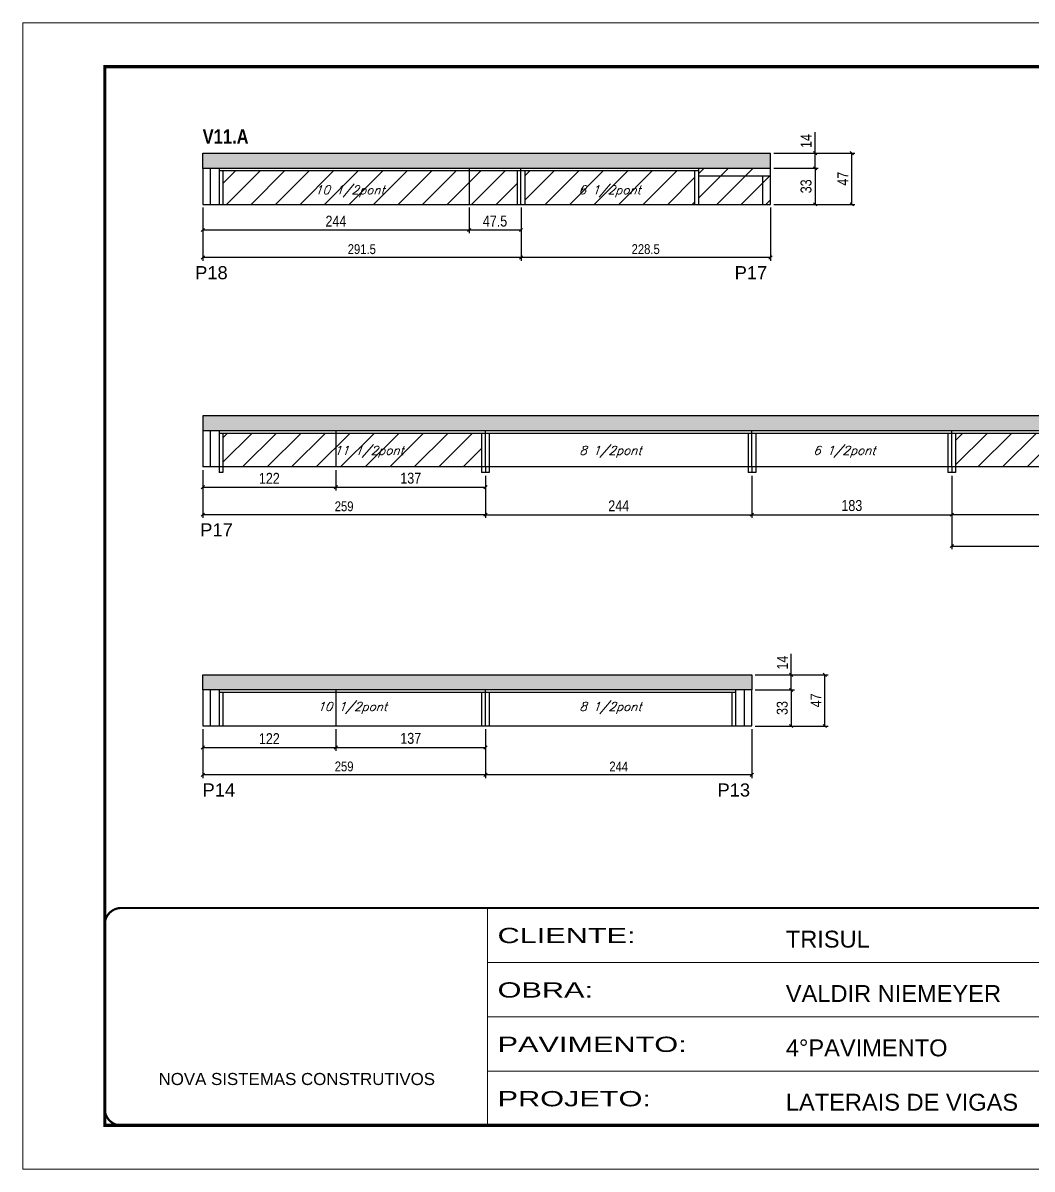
# Model space of a CAD drawing. Extents: x 3330 to 22105, y 1197 to 30204.
# Drawn here: x 8098 to 9022, y 25317 to 26367 of the extents above; entities that cross this region are included whole.
import ezdxf

# ---------------------------------------------------------------- set-up
doc = ezdxf.new("R2010")
doc.units = 0
doc.linetypes.add('CONTINUO', pattern=[0])
doc.linetypes.add('DASHED', pattern=[0.75, 0.5, -0.25])
for name, color, linetype in [('5', 5, 'Continuous'), ('COTA', 241, 'Continuous'), ('NOMENCLATURA', 7, 'Continuous'), ('Painéis', 200, 'Continuous'), ('SARR_2.2x7', 40, 'Continuous'), ('SARR_3.5x7', 81, 'Continuous'), ('texto', 7, 'Continuous')]:
    doc.layers.add(name, color=color, linetype=linetype)
for name, color, linetype, lineweight in [('Folhas', 255, 'Continuous', 9), ('Hachura', 251, 'Continuous', 9), ('SARRAFO DE PRESSAO', 251, 'DASHED', 9)]:
    doc.layers.add(name, color=color, linetype=linetype, lineweight=lineweight)
doc.styles.add('ARIAL', font='arial.ttf')
doc.styles.add('COTA TECNICA', font='techl___.ttf', dxfattribs={"height": 10})
doc.styles.add('COTA TECNICA-50', font='techl___.ttf', dxfattribs={"height": 9})
doc.styles.add('Romans', font='romans.shx')
doc.styles.get("Standard").update_dxf_attribs({"font": 'arial.ttf'})
doc.styles.add('TECNICA', font='techb___.ttf', dxfattribs={"height": 10})
doc.styles.add('Tecnologia', font='')
doc.styles.get('Tecnologia').set_extended_font_data('Forgotten Futurist')
doc.dimstyles.new('COTA PAINEL-50', dxfattribs={"dimtxt": 9, "dimasz": 3, "dimexe": 3, "dimexo": 3, "dimgap": 3, "dimtad": 1, "dimdec": 1, "dimzin": 12, "dimdsep": 46, "dimtxsty": 'COTA TECNICA-50', "dimblk1": 'OBLIQUE', "dimblk2": 'OBLIQUE', "dimsah": 1, "dimcen": 0.9, "dimclrd": 4, "dimclre": 4, "dimclrt": 240, "dimadec": 1, "dimazin": 3, "dimtfac": 1, "dimtdec": 1, "dimtmove": 0, "dimatfit": 3, "dimfxl": 1, "dimtolj": 1, "dimtzin": 12, "dimarcsym": 0})
doc.dimstyles.new('PAINEL', dxfattribs={"dimtxt": 10, "dimasz": 3, "dimexe": 3, "dimexo": 3, "dimgap": 3, "dimtad": 1, "dimdec": 1, "dimzin": 12, "dimdsep": 46, "dimtxsty": 'COTA TECNICA', "dimblk1": 'OBLIQUE', "dimblk2": 'OBLIQUE', "dimsah": 1, "dimcen": 0.9, "dimclrd": 4, "dimclre": 4, "dimclrt": 240, "dimadec": 1, "dimazin": 3, "dimtfac": 1, "dimtdec": 1, "dimtmove": 0, "dimatfit": 3, "dimfxl": 1, "dimtolj": 1, "dimtzin": 12, "dimarcsym": 0})

# ---------------------------------------------------------------- blocks, each defined once
blk = doc.blocks.new('9999999999')
at = {"color": 30, "linetype": 'CONTINUO'}
for p, q in [((98564.6, 34230.2), (98564.6, 34429.4)), ((98564.6, 34379.6), (99584, 34379.6)), ((98564.6, 34329.8), (99488, 34329.8)), ((98564.6, 34280), (99488, 34280))]:
    blk.add_line(p, q, dxfattribs=at)
at = {"color": 30, "linetype": 'CONTINUO', "const_width": 2}
blk.add_lwpolyline([(99584, 34230.2), (99584, 34414.4, 0.414214), (99569, 34429.4), (98229, 34429.4, 0.414214), (98214, 34414.4), (98214, 34245.2, 0.414214), (98229, 34230.2), (99584, 34230.2)], format="xyb", dxfattribs=at)
at = {"layer": 'Folhas'}
blk.add_lwpolyline([(98139, 34190.2), (99624, 34190.2), (99624, 35240.2), (98139, 35240.2)], close=True, dxfattribs=at)
at = {"layer": 'Folhas', "color": 30, "const_width": 3}
blk.add_lwpolyline([(98214, 34230.2), (99584, 34230.2), (99584, 35200.2), (98214, 35200.2)], close=True, dxfattribs=at)
at = {"color": 7, "linetype": 'Continuous', "ltscale": 5, "style": 'ARIAL'}
for s, height, p in [('TRISUL', 15.48, (98837.7, 34393.1)), ('VALDIR NIEMEYER', 15.483, (98837.7, 34343.3)), ('4°PAVIMENTO', 15.483, (98837.7, 34293.5)), ('NOVA SISTEMAS CONSTRUTIVOS', 11.059, (98263.2, 34267.2)), ('LATERAIS DE VIGAS', 15.483, (98837.7, 34243.7))]:
    blk.add_text(s, height=height, dxfattribs=at).set_placement(p)
at = {"layer": 'Folhas', "color": 7, "style": 'Tecnologia', "width": 1.5}
for s, p in [('CLIENTE:', (98573.7, 34397.2)), ('OBRA:', (98573.7, 34347.3)), ('PAVIMENTO:', (98573.7, 34297.5)), ('PROJETO:', (98573.7, 34247.7))]:
    blk.add_text(s, height=14, dxfattribs=at).set_placement(p)
blk = doc.blocks.new('_Oblique')
at = {"color": 0, "linetype": 'ByBlock', "lineweight": -2}
blk.add_line((-0.5, -0.5), (0.5, 0.5), dxfattribs=at)
blk = doc.blocks.new('*D1362')
at = {"layer": 'COTA', "color": 4, "linetype": 'ByBlock', "lineweight": -2, "transparency": 16777216}
for p, q in [((8554.4, 26198.2), (8554.4, 26149.5)), ((8782.9, 26198.2), (8782.9, 26149.5)), ((8782.9, 26152.5), (8554.4, 26152.5))]:
    blk.add_line(p, q, dxfattribs=at)
at = {"layer": 'Defpoints', "color": 0, "linetype": 'ByBlock', "transparency": 16777216}
for p in [(8554.4, 26201.2), (8782.9, 26201.2), (8554.4, 26152.5)]:
    blk.add_point(p, dxfattribs=at)
at = {"layer": 'COTA', "color": 4, "linetype": 'ByBlock', "lineweight": -2, "transparency": 16777216, "xscale": 3, "yscale": 3, "zscale": 3, "rotation": 180}
blk.add_blockref('_Oblique', (8554.4, 26152.5), dxfattribs=at)
at = {"layer": 'COTA', "color": 4, "linetype": 'ByBlock', "lineweight": -2, "transparency": 16777216, "xscale": 3, "yscale": 3, "zscale": 3}
blk.add_blockref('_Oblique', (8782.9, 26152.5), dxfattribs=at)
at = {"layer": 'COTA', "color": 240, "linetype": 'ByBlock', "transparency": 16777216, "insert": (8668.6, 26160.1), "char_height": 9, "attachment_point": 5, "style": 'COTA TECNICA-50'}
blk.add_mtext('\\A1;228.5', dxfattribs=at)
blk = doc.blocks.new('*D1278')
at = {"layer": 'COTA', "color": 4, "linetype": 'ByBlock', "lineweight": -2, "transparency": 16777216}
for p, q in [((8262.9, 26198.2), (8262.9, 26149.5)), ((8554.4, 26198.2), (8554.4, 26149.5)), ((8554.4, 26152.5), (8262.9, 26152.5))]:
    blk.add_line(p, q, dxfattribs=at)
at = {"layer": 'Defpoints', "color": 0, "linetype": 'ByBlock', "transparency": 16777216}
for p in [(8262.9, 26201.2), (8554.4, 26201.2), (8262.9, 26152.5)]:
    blk.add_point(p, dxfattribs=at)
at = {"layer": 'COTA', "color": 4, "linetype": 'ByBlock', "lineweight": -2, "transparency": 16777216, "xscale": 3, "yscale": 3, "zscale": 3, "rotation": 180}
blk.add_blockref('_Oblique', (8262.9, 26152.5), dxfattribs=at)
at = {"layer": 'COTA', "color": 4, "linetype": 'ByBlock', "lineweight": -2, "transparency": 16777216, "xscale": 3, "yscale": 3, "zscale": 3}
blk.add_blockref('_Oblique', (8554.4, 26152.5), dxfattribs=at)
at = {"layer": 'COTA', "color": 240, "linetype": 'ByBlock', "transparency": 16777216, "insert": (8408.6, 26160.1), "char_height": 9, "attachment_point": 5, "style": 'COTA TECNICA-50'}
blk.add_mtext('\\A1;291.5', dxfattribs=at)
blk = doc.blocks.new('*D1279')
at = {"layer": 'COTA', "color": 4, "linetype": 'ByBlock', "lineweight": -2, "transparency": 16777216}
for p, q in [((8262.9, 26198.2), (8262.9, 26174.7)), ((8506.9, 26198.2), (8506.9, 26174.7)), ((8262.9, 26177.7), (8506.9, 26177.7))]:
    blk.add_line(p, q, dxfattribs=at)
at = {"layer": 'Defpoints', "color": 0, "linetype": 'ByBlock', "transparency": 16777216}
for p in [(8262.9, 26201.2), (8506.9, 26201.2), (8506.9, 26177.7)]:
    blk.add_point(p, dxfattribs=at)
at = {"layer": 'COTA', "color": 4, "linetype": 'ByBlock', "lineweight": -2, "transparency": 16777216, "xscale": 3, "yscale": 3, "zscale": 3, "rotation": 180}
blk.add_blockref('_Oblique', (8262.9, 26177.7), dxfattribs=at)
at = {"layer": 'COTA', "color": 4, "linetype": 'ByBlock', "lineweight": -2, "transparency": 16777216, "xscale": 3, "yscale": 3, "zscale": 3}
blk.add_blockref('_Oblique', (8506.9, 26177.7), dxfattribs=at)
at = {"layer": 'COTA', "color": 240, "linetype": 'ByBlock', "transparency": 16777216, "insert": (8384.9, 26185.8), "char_height": 10, "attachment_point": 5, "style": 'COTA TECNICA'}
blk.add_mtext('\\A1;244', dxfattribs=at)
blk = doc.blocks.new('*D1280')
at = {"layer": 'COTA', "color": 4, "linetype": 'ByBlock', "lineweight": -2, "transparency": 16777216}
for p, q in [((8506.9, 26198.2), (8506.9, 26174.7)), ((8554.4, 26198.2), (8554.4, 26174.7)), ((8506.9, 26177.7), (8554.4, 26177.7))]:
    blk.add_line(p, q, dxfattribs=at)
at = {"layer": 'Defpoints', "color": 0, "linetype": 'ByBlock', "transparency": 16777216}
for p in [(8506.9, 26201.2), (8554.4, 26201.2), (8554.4, 26177.7)]:
    blk.add_point(p, dxfattribs=at)
at = {"layer": 'COTA', "color": 4, "linetype": 'ByBlock', "lineweight": -2, "transparency": 16777216, "xscale": 3, "yscale": 3, "zscale": 3, "rotation": 180}
blk.add_blockref('_Oblique', (8506.9, 26177.7), dxfattribs=at)
at = {"layer": 'COTA', "color": 4, "linetype": 'ByBlock', "lineweight": -2, "transparency": 16777216, "xscale": 3, "yscale": 3, "zscale": 3}
blk.add_blockref('_Oblique', (8554.4, 26177.7), dxfattribs=at)
at = {"layer": 'COTA', "color": 240, "linetype": 'ByBlock', "transparency": 16777216, "insert": (8530.6, 26185.8), "char_height": 10, "attachment_point": 5, "style": 'COTA TECNICA'}
blk.add_mtext('\\A1;47.5', dxfattribs=at)
blk = doc.blocks.new('*D1281')
at = {"layer": 'COTA', "color": 4, "linetype": 'ByBlock', "lineweight": -2, "transparency": 16777216}
for p, q in [((8948.9, 25952.6), (8948.9, 25913.9)), ((9192.9, 25952.6), (9192.9, 25913.9)), ((9192.9, 25916.9), (8948.9, 25916.9))]:
    blk.add_line(p, q, dxfattribs=at)
at = {"layer": 'Defpoints', "color": 0, "linetype": 'ByBlock', "transparency": 16777216}
for p in [(8948.9, 25955.6), (9192.9, 25955.6), (8948.9, 25916.9)]:
    blk.add_point(p, dxfattribs=at)
at = {"layer": 'COTA', "color": 4, "linetype": 'ByBlock', "lineweight": -2, "transparency": 16777216, "xscale": 3, "yscale": 3, "zscale": 3, "rotation": 180}
blk.add_blockref('_Oblique', (8948.9, 25916.9), dxfattribs=at)
at = {"layer": 'COTA', "color": 4, "linetype": 'ByBlock', "lineweight": -2, "transparency": 16777216, "xscale": 3, "yscale": 3, "zscale": 3}
blk.add_blockref('_Oblique', (9192.9, 25916.9), dxfattribs=at)
at = {"layer": 'COTA', "color": 240, "linetype": 'ByBlock', "transparency": 16777216, "insert": (9070.9, 25924.5), "char_height": 9, "attachment_point": 5, "style": 'COTA TECNICA-50'}
blk.add_mtext('\\A1;244', dxfattribs=at)
blk = doc.blocks.new('*D1282')
at = {"layer": 'COTA', "color": 4, "linetype": 'ByBlock', "lineweight": -2, "transparency": 16777216}
for p, q in [((8262.9, 25957.6), (8262.9, 25913.9)), ((8521.9, 25952.6), (8521.9, 25913.9)), ((8521.9, 25916.9), (8262.9, 25916.9))]:
    blk.add_line(p, q, dxfattribs=at)
at = {"layer": 'Defpoints', "color": 0, "linetype": 'ByBlock', "transparency": 16777216}
for p in [(8262.9, 25960.6), (8521.9, 25955.6), (8262.9, 25916.9)]:
    blk.add_point(p, dxfattribs=at)
at = {"layer": 'COTA', "color": 4, "linetype": 'ByBlock', "lineweight": -2, "transparency": 16777216, "xscale": 3, "yscale": 3, "zscale": 3, "rotation": 180}
blk.add_blockref('_Oblique', (8262.9, 25916.9), dxfattribs=at)
at = {"layer": 'COTA', "color": 4, "linetype": 'ByBlock', "lineweight": -2, "transparency": 16777216, "xscale": 3, "yscale": 3, "zscale": 3}
blk.add_blockref('_Oblique', (8521.9, 25916.9), dxfattribs=at)
at = {"layer": 'COTA', "color": 240, "linetype": 'ByBlock', "transparency": 16777216, "insert": (8392.4, 25924.5), "char_height": 9, "attachment_point": 5, "style": 'COTA TECNICA-50'}
blk.add_mtext('\\A1;259', dxfattribs=at)
blk = doc.blocks.new('*D1284')
at = {"layer": 'COTA', "color": 4, "linetype": 'ByBlock', "lineweight": -2, "transparency": 16777216}
for p, q in [((8262.9, 25957.6), (8262.9, 25939.1)), ((8384.9, 25957.6), (8384.9, 25939.1)), ((8262.9, 25942.1), (8384.9, 25942.1))]:
    blk.add_line(p, q, dxfattribs=at)
at = {"layer": 'Defpoints', "color": 0, "linetype": 'ByBlock', "transparency": 16777216}
for p in [(8262.9, 25960.6), (8384.9, 25960.6), (8384.9, 25942.1)]:
    blk.add_point(p, dxfattribs=at)
at = {"layer": 'COTA', "color": 4, "linetype": 'ByBlock', "lineweight": -2, "transparency": 16777216, "xscale": 3, "yscale": 3, "zscale": 3, "rotation": 180}
blk.add_blockref('_Oblique', (8262.9, 25942.1), dxfattribs=at)
at = {"layer": 'COTA', "color": 4, "linetype": 'ByBlock', "lineweight": -2, "transparency": 16777216, "xscale": 3, "yscale": 3, "zscale": 3}
blk.add_blockref('_Oblique', (8384.9, 25942.1), dxfattribs=at)
at = {"layer": 'COTA', "color": 240, "linetype": 'ByBlock', "transparency": 16777216, "insert": (8323.9, 25950.2), "char_height": 10, "attachment_point": 5, "style": 'COTA TECNICA'}
blk.add_mtext('\\A1;122', dxfattribs=at)
blk = doc.blocks.new('*D1285')
at = {"layer": 'COTA', "color": 4, "linetype": 'ByBlock', "lineweight": -2, "transparency": 16777216}
for p, q in [((8384.9, 25957.6), (8384.9, 25939.1)), ((8521.9, 25952.6), (8521.9, 25939.1)), ((8384.9, 25942.1), (8521.9, 25942.1))]:
    blk.add_line(p, q, dxfattribs=at)
at = {"layer": 'Defpoints', "color": 0, "linetype": 'ByBlock', "transparency": 16777216}
for p in [(8384.9, 25960.6), (8521.9, 25955.6), (8521.9, 25942.1)]:
    blk.add_point(p, dxfattribs=at)
at = {"layer": 'COTA', "color": 4, "linetype": 'ByBlock', "lineweight": -2, "transparency": 16777216, "xscale": 3, "yscale": 3, "zscale": 3, "rotation": 180}
blk.add_blockref('_Oblique', (8384.9, 25942.1), dxfattribs=at)
at = {"layer": 'COTA', "color": 4, "linetype": 'ByBlock', "lineweight": -2, "transparency": 16777216, "xscale": 3, "yscale": 3, "zscale": 3}
blk.add_blockref('_Oblique', (8521.9, 25942.1), dxfattribs=at)
at = {"layer": 'COTA', "color": 240, "linetype": 'ByBlock', "transparency": 16777216, "insert": (8453.4, 25950.3), "char_height": 10, "attachment_point": 5, "style": 'COTA TECNICA'}
blk.add_mtext('\\A1;137', dxfattribs=at)
blk = doc.blocks.new('*D1286')
at = {"layer": 'COTA', "color": 4, "linetype": 'ByBlock', "lineweight": -2, "transparency": 16777216}
for p, q in [((8948.9, 25952.6), (8948.9, 25885.2)), ((9192.9, 25952.6), (9192.9, 25885.2)), ((8948.9, 25888.2), (9192.9, 25888.2))]:
    blk.add_line(p, q, dxfattribs=at)
at = {"layer": 'Defpoints', "color": 0, "linetype": 'ByBlock', "transparency": 16777216}
for p in [(8948.9, 25955.6), (9192.9, 25955.6), (9192.9, 25888.2)]:
    blk.add_point(p, dxfattribs=at)
at = {"layer": 'COTA', "color": 4, "linetype": 'ByBlock', "lineweight": -2, "transparency": 16777216, "xscale": 3, "yscale": 3, "zscale": 3, "rotation": 180}
blk.add_blockref('_Oblique', (8948.9, 25888.2), dxfattribs=at)
at = {"layer": 'COTA', "color": 4, "linetype": 'ByBlock', "lineweight": -2, "transparency": 16777216, "xscale": 3, "yscale": 3, "zscale": 3}
blk.add_blockref('_Oblique', (9192.9, 25888.2), dxfattribs=at)
at = {"layer": 'COTA', "color": 240, "linetype": 'ByBlock', "transparency": 16777216, "insert": (9070.9, 25897.4), "char_height": 10, "attachment_point": 5, "style": 'COTA TECNICA'}
blk.add_mtext('\\A1;(3x)', dxfattribs=at)
blk = doc.blocks.new('*D1287')
at = {"layer": 'COTA', "color": 4, "linetype": 'ByBlock', "lineweight": -2, "transparency": 16777216}
for p, q in [((8785.9, 26234.2), (8826.7, 26234.2)), ((8823.7, 26234.2), (8823.7, 26201.2)), ((8785.9, 26201.2), (8826.7, 26201.2))]:
    blk.add_line(p, q, dxfattribs=at)
at = {"layer": 'Defpoints', "color": 0, "linetype": 'ByBlock', "transparency": 16777216}
for p in [(8782.9, 26234.2), (8782.9, 26201.2), (8823.7, 26201.2)]:
    blk.add_point(p, dxfattribs=at)
at = {"layer": 'COTA', "color": 4, "linetype": 'ByBlock', "lineweight": -2, "transparency": 16777216, "xscale": 3, "yscale": 3, "zscale": 3}
for p, rotation in [((8823.7, 26234.2), 90), ((8823.7, 26201.2), 270)]:
    blk.add_blockref('_Oblique', p, dxfattribs=dict(at, rotation=rotation))
at = {"layer": 'COTA', "color": 240, "linetype": 'ByBlock', "transparency": 16777216, "insert": (8815.5, 26217.7), "char_height": 10, "attachment_point": 5, "rotation": 90, "style": 'COTA TECNICA'}
blk.add_mtext('\\A1;33', dxfattribs=at)
blk = doc.blocks.new('*D1288')
at = {"layer": 'COTA', "color": 4, "linetype": 'ByBlock', "lineweight": -2, "transparency": 16777216}
for p, q in [((8823.7, 26248.2), (8823.7, 26267.3)), ((8785.9, 26248.2), (8826.7, 26248.2)), ((8823.7, 26234.2), (8823.7, 26248.2)), ((8785.9, 26234.2), (8826.7, 26234.2))]:
    blk.add_line(p, q, dxfattribs=at)
at = {"layer": 'Defpoints', "color": 0, "linetype": 'ByBlock', "transparency": 16777216}
for p in [(8782.9, 26248.2), (8823.7, 26248.2), (8782.9, 26234.2)]:
    blk.add_point(p, dxfattribs=at)
at = {"layer": 'COTA', "color": 4, "linetype": 'ByBlock', "lineweight": -2, "transparency": 16777216, "xscale": 3, "yscale": 3, "zscale": 3}
for p, rotation in [((8823.7, 26248.2), 90), ((8823.7, 26234.2), 270)]:
    blk.add_blockref('_Oblique', p, dxfattribs=dict(at, rotation=rotation))
at = {"layer": 'COTA', "color": 240, "linetype": 'ByBlock', "transparency": 16777216, "insert": (8815.6, 26259.2), "char_height": 10, "attachment_point": 5, "rotation": 90, "style": 'COTA TECNICA'}
blk.add_mtext('\\A1;14', dxfattribs=at)
blk = doc.blocks.new('*D1289')
at = {"layer": 'COTA', "color": 4, "linetype": 'ByBlock', "lineweight": -2, "transparency": 16777216}
for p, q in [((8785.9, 26248.2), (8860.3, 26248.2)), ((8857.3, 26201.2), (8857.3, 26248.2)), ((8785.9, 26201.2), (8860.3, 26201.2))]:
    blk.add_line(p, q, dxfattribs=at)
at = {"layer": 'Defpoints', "color": 0, "linetype": 'ByBlock', "transparency": 16777216}
for p in [(8782.9, 26248.2), (8857.3, 26248.2), (8782.9, 26201.2)]:
    blk.add_point(p, dxfattribs=at)
at = {"layer": 'COTA', "color": 4, "linetype": 'ByBlock', "lineweight": -2, "transparency": 16777216, "xscale": 3, "yscale": 3, "zscale": 3}
for p, rotation in [((8857.3, 26248.2), 90), ((8857.3, 26201.2), 270)]:
    blk.add_blockref('_Oblique', p, dxfattribs=dict(at, rotation=rotation))
at = {"layer": 'COTA', "color": 240, "linetype": 'ByBlock', "transparency": 16777216, "insert": (8849.2, 26224.7), "char_height": 10, "attachment_point": 5, "rotation": 90, "style": 'COTA TECNICA'}
blk.add_mtext('\\A1;47', dxfattribs=at)
blk = doc.blocks.new('*D1290')
at = {"layer": 'COTA', "color": 4, "linetype": 'ByBlock', "lineweight": -2, "transparency": 16777216}
for p, q in [((8521.9, 25952.6), (8521.9, 25913.9)), ((8765.9, 25952.6), (8765.9, 25913.9)), ((8521.9, 25916.9), (8765.9, 25916.9))]:
    blk.add_line(p, q, dxfattribs=at)
at = {"layer": 'Defpoints', "color": 0, "linetype": 'ByBlock', "transparency": 16777216}
for p in [(8521.9, 25955.6), (8765.9, 25955.6), (8765.9, 25916.9)]:
    blk.add_point(p, dxfattribs=at)
at = {"layer": 'COTA', "color": 4, "linetype": 'ByBlock', "lineweight": -2, "transparency": 16777216, "xscale": 3, "yscale": 3, "zscale": 3, "rotation": 180}
blk.add_blockref('_Oblique', (8521.9, 25916.9), dxfattribs=at)
at = {"layer": 'COTA', "color": 4, "linetype": 'ByBlock', "lineweight": -2, "transparency": 16777216, "xscale": 3, "yscale": 3, "zscale": 3}
blk.add_blockref('_Oblique', (8765.9, 25916.9), dxfattribs=at)
at = {"layer": 'COTA', "color": 240, "linetype": 'ByBlock', "transparency": 16777216, "insert": (8643.9, 25925), "char_height": 10, "attachment_point": 5, "style": 'COTA TECNICA'}
blk.add_mtext('\\A1;244', dxfattribs=at)
blk = doc.blocks.new('*D1291')
at = {"layer": 'COTA', "color": 4, "linetype": 'ByBlock', "lineweight": -2, "transparency": 16777216}
for p, q in [((8765.9, 25952.6), (8765.9, 25913.9)), ((8948.9, 25952.6), (8948.9, 25913.9)), ((8765.9, 25916.9), (8948.9, 25916.9))]:
    blk.add_line(p, q, dxfattribs=at)
at = {"layer": 'Defpoints', "color": 0, "linetype": 'ByBlock', "transparency": 16777216}
for p in [(8765.9, 25955.6), (8948.9, 25955.6), (8948.9, 25916.9)]:
    blk.add_point(p, dxfattribs=at)
at = {"layer": 'COTA', "color": 4, "linetype": 'ByBlock', "lineweight": -2, "transparency": 16777216, "xscale": 3, "yscale": 3, "zscale": 3, "rotation": 180}
blk.add_blockref('_Oblique', (8765.9, 25916.9), dxfattribs=at)
at = {"layer": 'COTA', "color": 4, "linetype": 'ByBlock', "lineweight": -2, "transparency": 16777216, "xscale": 3, "yscale": 3, "zscale": 3}
blk.add_blockref('_Oblique', (8948.9, 25916.9), dxfattribs=at)
at = {"layer": 'COTA', "color": 240, "linetype": 'ByBlock', "transparency": 16777216, "insert": (8857.4, 25925.2), "char_height": 10, "attachment_point": 5, "style": 'COTA TECNICA'}
blk.add_mtext('\\A1;183', dxfattribs=at)
blk = doc.blocks.new('*D1295')
at = {"layer": 'COTA', "color": 4, "linetype": 'ByBlock', "lineweight": -2, "transparency": 16777216}
for p, q in [((8521.9, 25720.3), (8521.9, 25675.6)), ((8765.9, 25720.3), (8765.9, 25675.6)), ((8765.9, 25678.6), (8521.9, 25678.6))]:
    blk.add_line(p, q, dxfattribs=at)
at = {"layer": 'Defpoints', "color": 0, "linetype": 'ByBlock', "transparency": 16777216}
for p in [(8521.9, 25723.3), (8765.9, 25723.3), (8521.9, 25678.6)]:
    blk.add_point(p, dxfattribs=at)
at = {"layer": 'COTA', "color": 4, "linetype": 'ByBlock', "lineweight": -2, "transparency": 16777216, "xscale": 3, "yscale": 3, "zscale": 3, "rotation": 180}
blk.add_blockref('_Oblique', (8521.9, 25678.6), dxfattribs=at)
at = {"layer": 'COTA', "color": 4, "linetype": 'ByBlock', "lineweight": -2, "transparency": 16777216, "xscale": 3, "yscale": 3, "zscale": 3}
blk.add_blockref('_Oblique', (8765.9, 25678.6), dxfattribs=at)
at = {"layer": 'COTA', "color": 240, "linetype": 'ByBlock', "transparency": 16777216, "insert": (8643.9, 25686.2), "char_height": 9, "attachment_point": 5, "style": 'COTA TECNICA-50'}
blk.add_mtext('\\A1;244', dxfattribs=at)
blk = doc.blocks.new('*D1296')
at = {"layer": 'COTA', "color": 4, "linetype": 'ByBlock', "lineweight": -2, "transparency": 16777216}
for p, q in [((8262.9, 25720.3), (8262.9, 25675.6)), ((8521.9, 25720.3), (8521.9, 25675.6)), ((8521.9, 25678.6), (8262.9, 25678.6))]:
    blk.add_line(p, q, dxfattribs=at)
at = {"layer": 'Defpoints', "color": 0, "linetype": 'ByBlock', "transparency": 16777216}
for p in [(8262.9, 25723.3), (8521.9, 25723.3), (8262.9, 25678.6)]:
    blk.add_point(p, dxfattribs=at)
at = {"layer": 'COTA', "color": 4, "linetype": 'ByBlock', "lineweight": -2, "transparency": 16777216, "xscale": 3, "yscale": 3, "zscale": 3, "rotation": 180}
blk.add_blockref('_Oblique', (8262.9, 25678.6), dxfattribs=at)
at = {"layer": 'COTA', "color": 4, "linetype": 'ByBlock', "lineweight": -2, "transparency": 16777216, "xscale": 3, "yscale": 3, "zscale": 3}
blk.add_blockref('_Oblique', (8521.9, 25678.6), dxfattribs=at)
at = {"layer": 'COTA', "color": 240, "linetype": 'ByBlock', "transparency": 16777216, "insert": (8392.4, 25686.2), "char_height": 9, "attachment_point": 5, "style": 'COTA TECNICA-50'}
blk.add_mtext('\\A1;259', dxfattribs=at)
blk = doc.blocks.new('*D1297')
at = {"layer": 'COTA', "color": 4, "linetype": 'ByBlock', "lineweight": -2, "transparency": 16777216}
for p, q in [((8262.9, 25720.3), (8262.9, 25700.6)), ((8384.9, 25720.3), (8384.9, 25700.6)), ((8262.9, 25703.6), (8384.9, 25703.6))]:
    blk.add_line(p, q, dxfattribs=at)
at = {"layer": 'Defpoints', "color": 0, "linetype": 'ByBlock', "transparency": 16777216}
for p in [(8262.9, 25723.3), (8384.9, 25723.3), (8384.9, 25703.6)]:
    blk.add_point(p, dxfattribs=at)
at = {"layer": 'COTA', "color": 4, "linetype": 'ByBlock', "lineweight": -2, "transparency": 16777216, "xscale": 3, "yscale": 3, "zscale": 3, "rotation": 180}
blk.add_blockref('_Oblique', (8262.9, 25703.6), dxfattribs=at)
at = {"layer": 'COTA', "color": 4, "linetype": 'ByBlock', "lineweight": -2, "transparency": 16777216, "xscale": 3, "yscale": 3, "zscale": 3}
blk.add_blockref('_Oblique', (8384.9, 25703.6), dxfattribs=at)
at = {"layer": 'COTA', "color": 240, "linetype": 'ByBlock', "transparency": 16777216, "insert": (8323.9, 25711.7), "char_height": 10, "attachment_point": 5, "style": 'COTA TECNICA'}
blk.add_mtext('\\A1;122', dxfattribs=at)
blk = doc.blocks.new('*D1298')
at = {"layer": 'COTA', "color": 4, "linetype": 'ByBlock', "lineweight": -2, "transparency": 16777216}
for p, q in [((8384.9, 25720.3), (8384.9, 25700.6)), ((8521.9, 25720.3), (8521.9, 25700.6)), ((8384.9, 25703.6), (8521.9, 25703.6))]:
    blk.add_line(p, q, dxfattribs=at)
at = {"layer": 'Defpoints', "color": 0, "linetype": 'ByBlock', "transparency": 16777216}
for p in [(8384.9, 25723.3), (8521.9, 25723.3), (8521.9, 25703.6)]:
    blk.add_point(p, dxfattribs=at)
at = {"layer": 'COTA', "color": 4, "linetype": 'ByBlock', "lineweight": -2, "transparency": 16777216, "xscale": 3, "yscale": 3, "zscale": 3, "rotation": 180}
blk.add_blockref('_Oblique', (8384.9, 25703.6), dxfattribs=at)
at = {"layer": 'COTA', "color": 4, "linetype": 'ByBlock', "lineweight": -2, "transparency": 16777216, "xscale": 3, "yscale": 3, "zscale": 3}
blk.add_blockref('_Oblique', (8521.9, 25703.6), dxfattribs=at)
at = {"layer": 'COTA', "color": 240, "linetype": 'ByBlock', "transparency": 16777216, "insert": (8453.4, 25711.9), "char_height": 10, "attachment_point": 5, "style": 'COTA TECNICA'}
blk.add_mtext('\\A1;137', dxfattribs=at)
blk = doc.blocks.new('*D1299')
at = {"layer": 'COTA', "color": 4, "linetype": 'ByBlock', "lineweight": -2, "transparency": 16777216}
for p, q in [((8768.9, 25756.3), (8804.9, 25756.3)), ((8801.9, 25756.3), (8801.9, 25723.3)), ((8768.9, 25723.3), (8804.9, 25723.3))]:
    blk.add_line(p, q, dxfattribs=at)
at = {"layer": 'Defpoints', "color": 0, "linetype": 'ByBlock', "transparency": 16777216}
for p in [(8765.9, 25756.3), (8765.9, 25723.3), (8801.9, 25723.3)]:
    blk.add_point(p, dxfattribs=at)
at = {"layer": 'COTA', "color": 4, "linetype": 'ByBlock', "lineweight": -2, "transparency": 16777216, "xscale": 3, "yscale": 3, "zscale": 3}
for p, rotation in [((8801.9, 25756.3), 90), ((8801.9, 25723.3), 270)]:
    blk.add_blockref('_Oblique', p, dxfattribs=dict(at, rotation=rotation))
at = {"layer": 'COTA', "color": 240, "linetype": 'ByBlock', "transparency": 16777216, "insert": (8793.7, 25739.8), "char_height": 10, "attachment_point": 5, "rotation": 90, "style": 'COTA TECNICA'}
blk.add_mtext('\\A1;33', dxfattribs=at)
blk = doc.blocks.new('*D1300')
at = {"layer": 'COTA', "color": 4, "linetype": 'ByBlock', "lineweight": -2, "transparency": 16777216}
for p, q in [((8801.9, 25770.3), (8801.9, 25789.4)), ((8768.9, 25770.3), (8804.9, 25770.3)), ((8801.9, 25756.3), (8801.9, 25770.3)), ((8768.9, 25756.3), (8804.9, 25756.3))]:
    blk.add_line(p, q, dxfattribs=at)
at = {"layer": 'Defpoints', "color": 0, "linetype": 'ByBlock', "transparency": 16777216}
for p in [(8765.9, 25770.3), (8801.9, 25770.3), (8765.9, 25756.3)]:
    blk.add_point(p, dxfattribs=at)
at = {"layer": 'COTA', "color": 4, "linetype": 'ByBlock', "lineweight": -2, "transparency": 16777216, "xscale": 3, "yscale": 3, "zscale": 3}
for p, rotation in [((8801.9, 25770.3), 90), ((8801.9, 25756.3), 270)]:
    blk.add_blockref('_Oblique', p, dxfattribs=dict(at, rotation=rotation))
at = {"layer": 'COTA', "color": 240, "linetype": 'ByBlock', "transparency": 16777216, "insert": (8793.8, 25781.4), "char_height": 10, "attachment_point": 5, "rotation": 90, "style": 'COTA TECNICA'}
blk.add_mtext('\\A1;14', dxfattribs=at)
blk = doc.blocks.new('*D1301')
at = {"layer": 'COTA', "color": 4, "linetype": 'ByBlock', "lineweight": -2, "transparency": 16777216}
for p, q in [((8768.9, 25770.3), (8835.6, 25770.3)), ((8832.6, 25723.3), (8832.6, 25770.3)), ((8768.9, 25723.3), (8835.6, 25723.3))]:
    blk.add_line(p, q, dxfattribs=at)
at = {"layer": 'Defpoints', "color": 0, "linetype": 'ByBlock', "transparency": 16777216}
for p in [(8765.9, 25770.3), (8832.6, 25770.3), (8765.9, 25723.3)]:
    blk.add_point(p, dxfattribs=at)
at = {"layer": 'COTA', "color": 4, "linetype": 'ByBlock', "lineweight": -2, "transparency": 16777216, "xscale": 3, "yscale": 3, "zscale": 3}
for p, rotation in [((8832.6, 25770.3), 90), ((8832.6, 25723.3), 270)]:
    blk.add_blockref('_Oblique', p, dxfattribs=dict(at, rotation=rotation))
at = {"layer": 'COTA', "color": 240, "linetype": 'ByBlock', "transparency": 16777216, "insert": (8824.6, 25746.8), "char_height": 10, "attachment_point": 5, "rotation": 90, "style": 'COTA TECNICA'}
blk.add_mtext('\\A1;47', dxfattribs=at)

msp = doc.modelspace()

# ---------------------------------------------------------------- hatches: boundary and pattern name
at = {"layer": 'COTA', "linetype": 'ByBlock'}
h = msp.add_hatch(dxfattribs=at)
h.set_pattern_fill('AR-CONC', color=256, scale=0.03)
h.set_pattern_definition([(50, (-125691.2733, -5444.7474), (5.46554007, -0.47817257), [0.5715, -6.2865]), (355, (-125691.273, -5444.7474), (-1.05730264, 5.73170536), [0.4572, -5.02921753]), (100.4514447, (-125690.818, -5444.787), (4.40823741, 5.25353256), [0.48570026, -5.34270734]), (46.1842, (-125691.273, -5443.2234), (8.13237123, -1.26126984), [0.85725, -9.42975]), (96.6355576, (-125690.5956, -5443.3285), (7.122124, 7.42278374), [0.7285507, -8.01406824]), (351.184151, (-125691.273, -5443.223), (7.122124, 7.42278374), [0.685799, -7.54379196]), (21, (-125690.5113, -5443.6044), (4.54843174, -3.06795595), [0.5715, -6.2865]), (326, (-125690.511, -5443.6044), (1.85406085, 5.52563898), [0.4572, -5.0292]), (71.451445, (-125690.132, -5443.86), (6.40249258, 2.45768307), [0.48570026, -5.34269813]), (37.5, (-125691.2733, -5444.7474), (0.092658098, 2.536651166), [0, -4.96824, 0, -5.1054, 0, -5.04825]), (7.5, (-125691.2733, -5444.7474), (2.004589875, 3.005417245), [0, -2.91084, 0, -4.85394, 0, -1.92405]), (327.5, (-125692.9725, -5444.7474), (4.067717855, -0.17186232), [0, -1.905, 0, -5.9436, 0, -7.8867]), (317.5, (-125693.7345, -5444.7474), (4.44387544, 0.76279473), [0, -2.4765, 0, -3.94716, 0, -5.6007])])
h.paths.add_polyline_path([(8262.86, 26248.17), (8262.86, 26234.17), (8782.86, 26234.17), (8782.86, 26248.17)])
h = msp.add_hatch(dxfattribs=at)
h.set_pattern_fill('AR-CONC', color=256, scale=0.03)
h.set_pattern_definition([(50, (-125691.2733, -5290.18), (5.46554007, -0.47817257), [0.5715, -6.2865]), (355, (-125691.273, -5290.18), (-1.05730264, 5.73170536), [0.4572, -5.02921753]), (100.4514447, (-125690.818, -5290.22), (4.40823741, 5.25353256), [0.48570026, -5.34270734]), (46.1842, (-125691.273, -5288.656), (8.13237123, -1.26126984), [0.85725, -9.42975]), (96.6355576, (-125690.5956, -5288.761), (7.122124, 7.42278374), [0.7285507, -8.01406824]), (351.184151, (-125691.273, -5288.656), (7.122124, 7.42278374), [0.685799, -7.54379196]), (21, (-125690.5113, -5289.037), (4.54843174, -3.06795595), [0.5715, -6.2865]), (326, (-125690.511, -5289.037), (1.85406085, 5.52563898), [0.4572, -5.0292]), (71.451445, (-125690.132, -5289.293), (6.40249258, 2.45768307), [0.48570026, -5.34269813]), (37.5, (-125691.2733, -5290.1801), (0.092658098, 2.536651166), [0, -4.96824, 0, -5.1054, 0, -5.04825]), (7.5, (-125691.2733, -5290.18), (2.004589875, 3.005417245), [0, -2.91084, 0, -4.85394, 0, -1.92405]), (327.5, (-125692.9725, -5290.1801), (4.067717855, -0.17186232), [0, -1.905, 0, -5.9436, 0, -7.8867]), (317.5, (-125693.7345, -5290.18), (4.44387544, 0.76279473), [0, -2.4765, 0, -3.94716, 0, -5.6007])])
h.paths.add_polyline_path([(9436.86, 25993.58), (9436.86, 26007.58), (8262.86, 26007.58), (8262.86, 25993.58)])
h = msp.add_hatch(dxfattribs=at)
h.set_pattern_fill('AR-CONC', color=256, scale=0.03)
h.set_pattern_definition([(50, (-124343.9544, -5350.7504), (5.46554007, -0.47817257), [0.5715, -6.2865]), (355, (-124343.9544, -5350.7504), (-1.05730264, 5.73170536), [0.4572, -5.02921753]), (100.4514447, (-124343.499, -5350.7903), (4.40823741, 5.25353256), [0.48570026, -5.34270734]), (46.1842, (-124343.9544, -5349.2264), (8.13237123, -1.26126984), [0.85725, -9.42975]), (96.6355576, (-124343.277, -5349.3316), (7.122124, 7.42278374), [0.7285507, -8.01406824]), (351.184151, (-124343.9544, -5349.2264), (7.122124, 7.42278374), [0.685799, -7.54379196]), (21, (-124343.1924, -5349.6074), (4.54843174, -3.06795595), [0.5715, -6.2865]), (326, (-124343.1924, -5349.6074), (1.85406085, 5.52563898), [0.4572, -5.0292]), (71.451445, (-124342.8134, -5349.863), (6.40249258, 2.45768307), [0.48570026, -5.34269813]), (37.5, (-124343.9544, -5350.7504), (0.092658098, 2.536651166), [0, -4.96824, 0, -5.1054, 0, -5.04825]), (7.5, (-124343.9544, -5350.7504), (2.004589875, 3.005417245), [0, -2.91084, 0, -4.85394, 0, -1.92405]), (327.5, (-124345.6537, -5350.7504), (4.067717855, -0.17186232), [0, -1.905, 0, -5.9436, 0, -7.8867]), (317.5, (-124346.4157, -5350.7504), (4.44387544, 0.76279473), [0, -2.4765, 0, -3.94716, 0, -5.6007])])
h.paths.add_polyline_path([(8765.86, 25756.32), (8765.86, 25770.32), (8262.86, 25770.32), (8262.86, 25756.32)])
at = {"layer": 'Hachura', "linetype": 'ByBlock'}
h = msp.add_hatch(dxfattribs=at)
h.set_pattern_fill('ANSI31', color=256, scale=5)
h.set_pattern_definition([(45, (-125691.273, -5444.747), (-11.2253202, 11.2253202), [])])
h.paths.add_polyline_path([(8281.36, 26231.97), (8281.36, 26201.17), (8506.86, 26201.17), (8506.86, 26231.97)])
h.paths.add_polyline_path([(8506.86, 26201.17), (8550.86, 26201.17), (8550.86, 26231.97), (8506.86, 26231.97)])
h.paths.add_polyline_path([(8713.36, 26201.17), (8713.36, 26231.97), (8557.86, 26231.97), (8557.86, 26201.17)])
h.paths.add_polyline_path([(8716.86, 26227.17), (8716.86, 26201.17), (8775.86, 26201.17), (8775.86, 26227.17)])
h.paths.add_polyline_path([(8782.86, 26227.17), (8782.86, 26234.17), (8716.86, 26234.17), (8716.86, 26227.17)])
h.paths.add_polyline_path([(8782.86, 26227.17), (8775.86, 26227.17), (8775.86, 26201.17), (8782.86, 26201.17)])
h = msp.add_hatch(dxfattribs=at)
h.set_pattern_fill('ANSI31', color=256, scale=5)
h.set_pattern_definition([(45, (-125691.273, -5453.136), (-11.2253202, 11.2253202), [])])
h.paths.add_polyline_path([(8281.36, 25991.38), (8281.36, 25960.58), (8384.86, 25960.58), (8384.86, 25991.38)])
h.paths.add_polyline_path([(8384.86, 25991.38), (8384.86, 25960.58), (8518.36, 25960.58), (8518.36, 25991.38)])
h.paths.add_polyline_path([(8952.36, 25991.38), (8952.36, 25960.58), (9189.36, 25960.58), (9189.36, 25991.38)])
h.paths.add_polyline_path([(9196.36, 25991.38), (9196.36, 25960.58), (9418.36, 25960.58), (9418.36, 25991.38)])

# ---------------------------------------------------------------- linework, layer by layer
at = {"layer": 'COTA', "linetype": 'ByBlock'}
for p, q in [((8262.86, 26234.17), (8262.86, 26248.17)), ((8262.86, 26248.17), (8782.86, 26248.17)), ((8782.86, 26234.17), (8782.86, 26248.17)), ((9436.86, 26007.58), (8262.86, 26007.58)), ((8262.86, 26007.58), (8262.86, 25993.58)), ((8521.86, 25960.58), (8521.86, 25955.58)), ((8765.86, 25960.58), (8765.86, 25955.58)), ((8948.86, 25960.58), (8948.86, 25955.58)), ((8281.36, 25955.58), (8277.86, 25955.58)), ((8525.36, 25955.58), (8518.36, 25955.58)), ((8769.36, 25955.58), (8762.36, 25955.58)), ((8952.36, 25955.58), (8945.36, 25955.58)), ((8262.86, 25756.32), (8262.86, 25770.32)), ((8262.86, 25770.32), (8765.86, 25770.32)), ((8765.86, 25770.32), (8765.86, 25756.32))]:
    msp.add_line(p, q, dxfattribs=at)
at = {"layer": 'Painéis', "linetype": 'Continuous'}
for p, q in [((8262.86, 26234.17), (8262.86, 26201.17)), ((8782.86, 26234.17), (8262.86, 26234.17)), ((8506.86, 26234.17), (8506.86, 26201.17)), ((8554.36, 26201.17), (8554.36, 26234.17)), ((8782.86, 26201.17), (8782.86, 26234.17)), ((8262.86, 26201.17), (8782.86, 26201.17)), ((8262.86, 25993.58), (8262.86, 25960.58)), ((9436.86, 25993.58), (8262.86, 25993.58)), ((8384.86, 25993.58), (8384.86, 25960.58)), ((8521.86, 25960.58), (8521.86, 25993.58)), ((8765.86, 25960.58), (8765.86, 25993.58)), ((8948.86, 25960.58), (8948.86, 25993.58)), ((9436.86, 25960.58), (8262.86, 25960.58)), ((8262.86, 25756.32), (8262.86, 25723.32)), ((8765.86, 25756.32), (8262.86, 25756.32)), ((8384.86, 25756.32), (8384.86, 25723.32)), ((8521.86, 25723.32), (8521.86, 25756.32)), ((8765.86, 25723.32), (8765.86, 25756.32)), ((8262.86, 25723.32), (8765.86, 25723.32))]:
    msp.add_line(p, q, dxfattribs=at)
at = {"layer": 'SARR_2.2x7', "linetype": 'Continuous'}
for p, q in [((8269.86, 26234.17), (8269.86, 26201.17)), ((8554.36, 26231.97), (8277.86, 26231.97)), ((8716.86, 26231.97), (8554.36, 26231.97)), ((8716.86, 26227.17), (8782.86, 26227.17)), ((8775.86, 26201.17), (8775.86, 26227.17)), ((8269.86, 25993.58), (8269.86, 25960.58)), ((8521.86, 25991.38), (8277.86, 25991.38)), ((8765.86, 25991.38), (8521.86, 25991.38)), ((8948.86, 25991.38), (8765.86, 25991.38)), ((9192.86, 25991.38), (8948.86, 25991.38)), ((8269.86, 25756.32), (8269.86, 25723.32)), ((8521.86, 25754.12), (8277.86, 25754.12)), ((8750.86, 25754.12), (8521.86, 25754.12)), ((8758.86, 25756.32), (8758.86, 25723.32))]:
    msp.add_line(p, q, dxfattribs=at)
at = {"layer": 'SARR_3.5x7'}
for p, q in [((8277.86, 26234.17), (8277.86, 26201.17)), ((8281.36, 26231.97), (8281.36, 26201.17)), ((8550.86, 26231.97), (8550.86, 26201.17)), ((8557.86, 26231.97), (8557.86, 26201.17)), ((8713.36, 26231.97), (8713.36, 26201.17)), ((8716.86, 26234.17), (8716.86, 26201.17)), ((8277.86, 25993.58), (8277.86, 25955.58)), ((8281.36, 25991.38), (8281.36, 25955.58)), ((8518.36, 25991.38), (8518.36, 25955.58)), ((8525.36, 25991.38), (8525.36, 25955.58)), ((8762.36, 25991.38), (8762.36, 25955.58)), ((8769.36, 25991.38), (8769.36, 25955.58)), ((8945.36, 25991.38), (8945.36, 25955.58)), ((8952.36, 25991.38), (8952.36, 25955.58)), ((8277.86, 25756.32), (8277.86, 25723.32)), ((8281.36, 25754.12), (8281.36, 25723.32)), ((8518.36, 25754.12), (8518.36, 25723.32)), ((8525.36, 25754.12), (8525.36, 25723.32)), ((8747.36, 25754.12), (8747.36, 25723.32)), ((8750.86, 25756.32), (8750.86, 25723.32))]:
    msp.add_line(p, q, dxfattribs=at)

# ---------------------------------------------------------------- block references
at = {"layer": 'SARRAFO DE PRESSAO', "color": 6, "linetype": 'ByBlock'}
msp.add_blockref('9999999999', (-90040.75, -8872.81), dxfattribs=at)

# ---------------------------------------------------------------- texts
at = {"layer": '5', "linetype": 'Continuous'}
for s, p in [('P18', (8255.93, 26132.6)), ('P17', (8750.09, 26132.6)), ('P17', (8260.64, 25897.01)), ('P14', (8262.78, 25658.71)), ('P13', (8734.38, 25658.71))]:
    msp.add_text(s, height=12, rotation=359.99996, dxfattribs=at).set_placement(p)
at = {"layer": 'NOMENCLATURA', "style": 'TECNICA'}
msp.add_text('V11.A', height=13.2, dxfattribs=at).set_placement((8262.86, 26256.69))
at = {"layer": 'texto', "color": 2, "char_height": 8, "attachment_point": 5, "style": 'Romans'}
for s, insert in [('{\\Q19;\\C256;10 1/2pont}', (8397.61, 26213.07)), ('{\\Q19;\\C256;6 1/2pont}', (8635.61, 26213.07)), ('{\\Q19;\\C256;11 1/2pont}', (8415.11, 25974.48)), ('{\\Q19;\\C256;8 1/2pont}', (8636.36, 25974.48)), ('{\\Q19;\\C256;6 1/2pont}', (8850.61, 25974.48)), ('{\\Q19;\\C256;10 1/2pont}', (8399.86, 25739.82)), ('{\\Q19;\\C256;8 1/2pont}', (8636.36, 25739.82))]:
    msp.add_mtext(s, dxfattribs=dict(at, insert=insert))

# ---------------------------------------------------------------- dimensions: what is measured, and where the dimension line sits
at = {"layer": 'COTA', "linetype": 'ByBlock'}
for base, p1, p2, picture, middle in [((8823.69, 26248.17), (8782.86, 26234.17), (8782.86, 26248.17), '*D1288', (8815.61, 26259.22)), ((8857.26, 26248.17), (8782.86, 26201.17), (8782.86, 26248.17), '*D1289', (8849.19, 26224.67)), ((8823.69, 26201.17), (8782.86, 26234.17), (8782.86, 26201.17), '*D1287', (8815.47, 26217.67)), ((8801.9, 25770.32), (8765.86, 25756.32), (8765.86, 25770.32), '*D1300', (8793.83, 25781.38)), ((8832.63, 25770.32), (8765.86, 25723.32), (8765.86, 25770.32), '*D1301', (8824.56, 25746.82)), ((8801.9, 25723.32), (8765.86, 25756.32), (8765.86, 25723.32), '*D1299', (8793.68, 25739.82))]:
    dim = msp.add_linear_dim(base=base, p1=p1, p2=p2, angle=90, dimstyle='PAINEL', dxfattribs=at)
    dim.commit()
    dim.dimension.update_dxf_attribs({"geometry": picture, "text_midpoint": middle})
for base, p1, p2, picture, middle in [((8262.86, 26152.5), (8554.36, 26201.17), (8262.86, 26201.17), '*D1278', (8408.61, 26160.12)), ((8262.86, 25916.91), (8521.86, 25955.58), (8262.86, 25960.58), '*D1282', (8392.36, 25924.54)), ((8262.86, 25678.6), (8521.86, 25723.32), (8262.86, 25723.32), '*D1296', (8392.36, 25686.23))]:
    dim = msp.add_linear_dim(base=base, p1=p1, p2=p2, angle=180, dimstyle='COTA PAINEL-50', override={"dimarcsym": 1}, dxfattribs=at)
    dim.commit()
    dim.dimension.update_dxf_attribs({"geometry": picture, "text_midpoint": middle})
for base, p1, p2, picture, middle in [((8506.86, 26177.71), (8262.86, 26201.17), (8506.86, 26201.17), '*D1279', (8384.86, 26185.79)), ((8384.86, 25942.11), (8262.86, 25960.58), (8384.86, 25960.58), '*D1284', (8323.86, 25950.17)), ((8765.86, 25916.91), (8521.86, 25955.58), (8765.86, 25955.58), '*D1290', (8643.86, 25924.99)), ((8948.86, 25916.91), (8765.86, 25955.58), (8948.86, 25955.58), '*D1291', (8857.36, 25925.15)), ((8384.86, 25703.64), (8262.86, 25723.32), (8384.86, 25723.32), '*D1297', (8323.86, 25711.7))]:
    dim = msp.add_linear_dim(base=base, p1=p1, p2=p2, dimstyle='PAINEL', dxfattribs=at)
    dim.commit()
    dim.dimension.update_dxf_attribs({"geometry": picture, "text_midpoint": middle})
for base, p1, p2, dimstyle, override, picture, middle in [((8554.36, 26177.71), (8506.86, 26201.17), (8554.36, 26201.17), 'PAINEL', {"dimtmove": 1}, '*D1280', (8530.61, 26185.82)), ((8554.36, 26152.5), (8782.86, 26201.17), (8554.36, 26201.17), 'COTA PAINEL-50', {"dimarcsym": 1}, '*D1362', (8668.61, 26160.12)), ((8521.86, 25942.11), (8384.86, 25960.58), (8521.86, 25955.58), 'PAINEL', {"dimtmove": 1}, '*D1285', (8453.36, 25950.33)), ((8948.86, 25916.91), (9192.86, 25955.58), (8948.86, 25955.58), 'COTA PAINEL-50', {"dimarcsym": 1}, '*D1281', (9070.86, 25924.48)), ((8521.86, 25703.64), (8384.86, 25723.32), (8521.86, 25723.32), 'PAINEL', {"dimtmove": 1}, '*D1298', (8453.36, 25711.86)), ((8521.86, 25678.6), (8765.86, 25723.32), (8521.86, 25723.32), 'COTA PAINEL-50', {"dimarcsym": 1}, '*D1295', (8643.86, 25686.17))]:
    dim = msp.add_linear_dim(base=base, p1=p1, p2=p2, dimstyle=dimstyle, override=override, dxfattribs=at)
    dim.commit()
    dim.dimension.update_dxf_attribs({"geometry": picture, "text_midpoint": middle})
dim = msp.add_linear_dim(base=(9192.86, 25888.18), p1=(8948.86, 25955.58), p2=(9192.86, 25955.58), text='(3x)', dimstyle='PAINEL', dxfattribs=at)
dim.commit()
dim.dimension.update_dxf_attribs({"geometry": '*D1286', "text_midpoint": (9070.86, 25897.4)})

doc.saveas('drawing.dxf')
